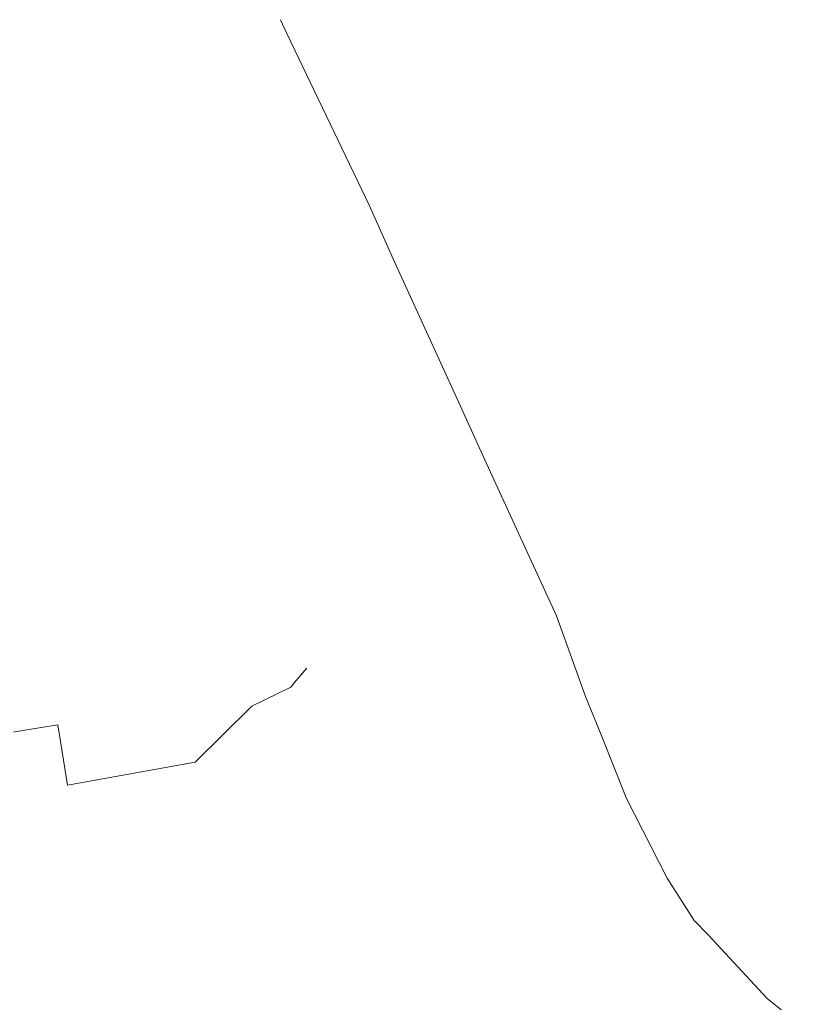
# Model space of a CAD drawing. Header units: metres. Extents: x 105014 to 106600, y 111320 to 118425.
# Drawn here: x 105932.9 to 106054.6, y 117583.4 to 117733.8 of the extents above; entities that cross this region are included whole.
import ezdxf

# ---------------------------------------------------------------- set-up
doc = ezdxf.new("R2010")
doc.units = ezdxf.units.M
doc.layers.add('35-RH-ACUE-MENOR-EXIST', color=151, linetype='CONTINUOUS', lineweight=13)

msp = doc.modelspace()

# ---------------------------------------------------------------- linework, layer by layer
at = {"layer": '35-RH-ACUE-MENOR-EXIST'}
for points in [[(106054.6, 117578.24), (106047.22, 117584.16), (106038.24, 117593.84), (106036.08, 117596.1), (106031.92, 117602.56), (106025.73, 117614.76), (106021.93, 117624.22), (106019.45, 117630.37), (106015.03, 117642.66), (106010.61, 117652.21), (106003.76, 117667.2), (105999.78, 117675.95), (105990.23, 117696.82), (105986.38, 117705.36), (105973.73, 117731.71), (105972.79, 117733.82)], [(105975.2, 117632.81), (105976.8, 117634.7)], [(105940.21, 117616.81), (105959.72, 117620.29), (105968.4, 117628.85), (105974.36, 117631.78), (105975.2, 117632.81)], [(105925.49, 117623.89), (105938.7, 117626.03)], [(105938.7, 117626.03), (105940.21, 117616.81)]]:
    msp.add_lwpolyline(points, dxfattribs=at)

doc.saveas('drawing.dxf')
